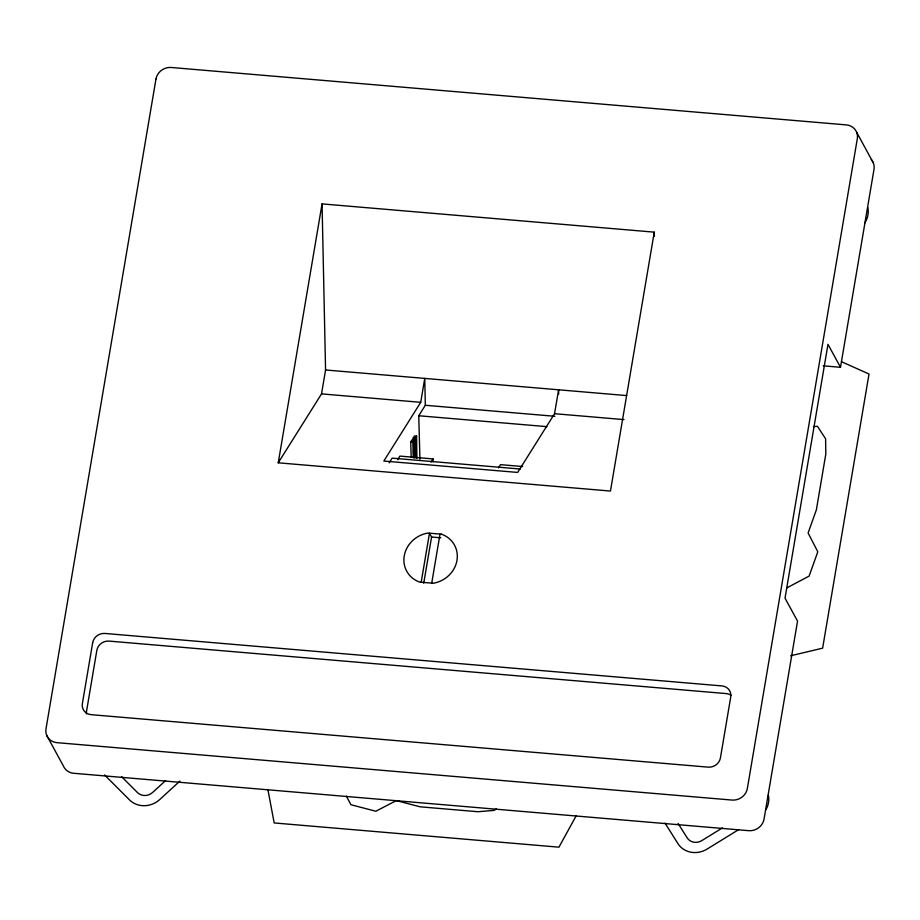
<?xml version="1.0" encoding="UTF-8"?>
<svg xmlns="http://www.w3.org/2000/svg" width="920" height="920" viewBox="0 0 920 920"><rect width="100%" height="100%" fill="white"/><g stroke="black" fill="none" stroke-linecap="round" stroke-linejoin="round"><path stroke-width="1.38" d="M419.945 459.172L418.749 415.748L425.327 405.272L424.764 378.419L420.716 402.316L383.835 461.046L517.672 472.431L554.553 413.701L558.601 389.792L558.681 394.036M654.269 232.15L610.466 491.05L278.242 462.806L322.058 203.895L654.269 232.15L654.361 236.44M278.242 462.806L321.528 393.886L325.565 369.978L322.058 203.895M421.187 582.222L429.479 533.186L431.572 537.015L423.74 583.245M431.733 583.119L440.024 534.083M823.331 365.838L840.5 367.298L874 169.314A13.604 12.466 -28.6 0 0 871.228 159.493M576.058 816.029L558.934 847.17L274.183 822.951L267.869 789.452M389.183 462.817L392.127 458.137L520.271 469.039M397.624 459.701L399.878 456.09L433.055 458.919L433.113 461.771M411.183 457.378L410.722 441.933L412.068 439.783L414.172 439.967L414.402 458.079M413.229 440.875L413.137 438.069L414.494 435.93L416.599 436.103L416.875 458.39M413.287 457.562L412.827 442.106L414.172 439.967M415.84 457.918L415.253 438.253L416.599 436.103M431.031 462.139L433.055 458.919M498.525 467.877L500.549 464.657L522.663 466.532M165.634 780.551L152.662 792.431A10.89 9.982 -28.6 0 1 137.574 792.649L121.543 776.63M179.883 781.091L159.758 799.526A21.769 19.953 -28.6 0 1 129.593 799.963L104.546 774.939M496.328 808.944L494.028 810.405L477.986 811.727L420.049 806.806L396.301 800.595L375.82 811.244L350.899 804.712L346.438 796.225M722.407 827.919L701.776 840.627A10.89 9.982 -28.6 0 1 687.194 837.89L678.074 823.411M738.656 829.644L707.1 849.068A21.769 19.953 -28.6 0 1 677.925 843.594L665.045 823.135M786.565 588.029L809.094 576.115L817.799 551.804L808.105 533.002L816.373 509.829L825.815 454.054L825.608 438.805L817.408 426.282L813.406 426.604M790.579 655.799L822.63 648.163L869.02 374.026L841.535 361.721M325.565 369.978L626.612 395.577M321.528 393.886L420.716 402.316M554.553 413.701L623.99 419.6M425.327 405.272L554.898 416.288M418.749 415.748L546.894 426.65M413.137 438.069L415.253 438.253M410.722 441.933L412.827 442.106M431.572 537.015L440.795 537.797M856.612 132.204L873.31 162.817M840.5 367.298L827.977 344.333L785.024 598.161L797.548 621.126L764.037 819.11A13.604 12.466 -28.6 0 1 748.707 830.679L73.726 773.283A13.604 12.466 -28.6 0 1 63.388 765.969L46.69 735.356M413.517 450.708L413.735 457.734M86.457 713.943A10.89 9.982 -28.6 0 1 86.537 711.275L96.841 650.359A10.89 9.982 -28.6 0 1 109.112 641.102L726.087 693.577A10.89 9.982 -28.6 0 1 731.135 695.382M867.813 207.54A21.769 19.953 -28.6 0 1 864.742 223.031M768.418 795.443A21.769 19.953 -28.6 0 1 765.911 809.715M155.963 79.051L46 728.858A13.604 12.466 -28.6 0 0 57.04 742.67L732.021 800.067A13.604 12.466 -28.6 0 0 747.35 788.497L857.313 138.701A13.604 12.466 -28.6 0 0 846.273 124.89L171.292 67.482A13.604 12.466 -28.6 0 0 155.963 79.051M92.678 642.7L82.363 703.627A10.89 9.982 -28.6 0 0 91.195 714.679L708.17 767.142A10.89 9.982 -28.6 0 0 720.429 757.884L730.744 696.969A10.89 9.982 -28.6 0 0 721.912 685.918L104.937 633.455A10.89 9.982 -28.6 0 0 92.678 642.7M441.577 534.209L427.926 533.059A27.221 24.944 -28.6 0 0 404.236 555.91A27.221 24.944 -28.6 0 0 419.635 582.096L433.285 583.245A27.221 24.944 -28.6 0 0 456.975 560.395A27.221 24.944 -28.6 0 0 441.577 534.209"/></g></svg>
